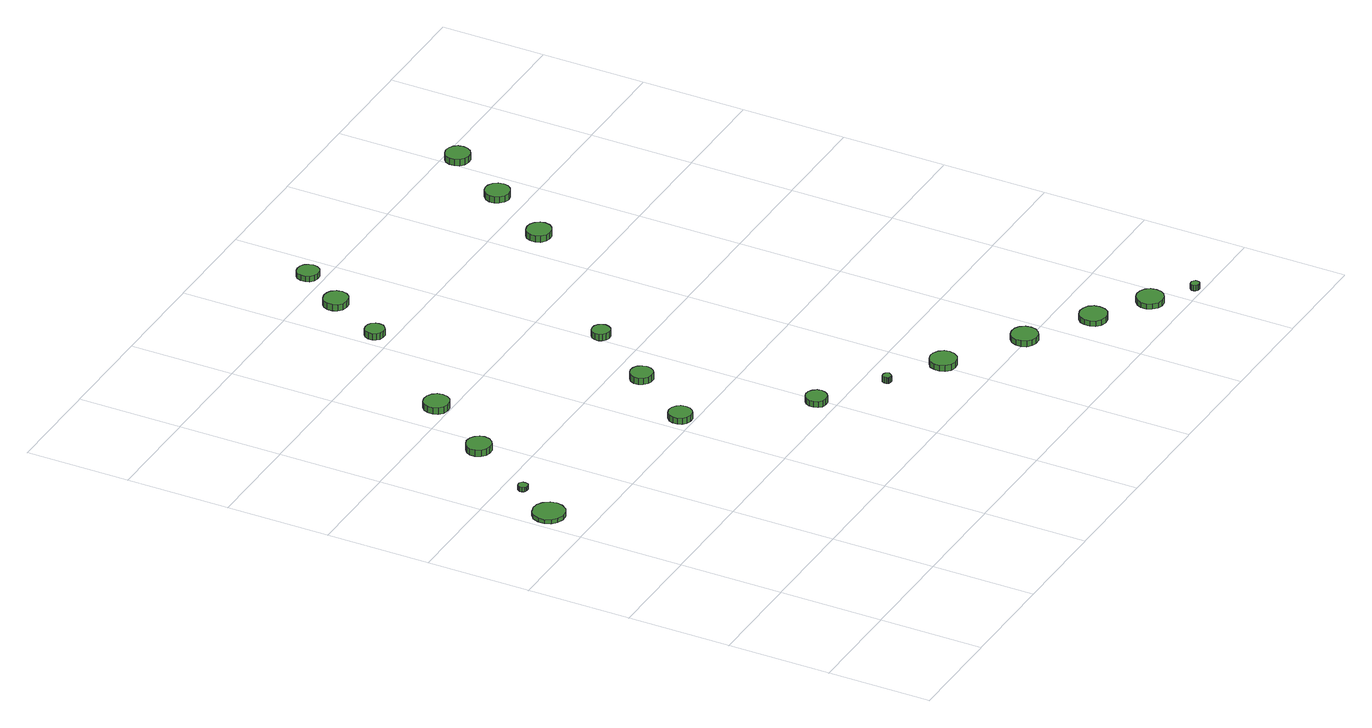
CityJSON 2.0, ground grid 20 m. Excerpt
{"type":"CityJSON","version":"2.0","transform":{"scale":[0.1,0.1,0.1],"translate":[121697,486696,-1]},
"CityObjects":{
"tree1":{"type":"SolitaryVegetationObject","attributes":{"function":"something"},"geometry":[{"type":"MultiSurface","lod":"1","boundaries":[[[0,1,2,3,4,5,6,7,8,9,10,11,12,13,14]],[[15,16,17,18,19,20,21,22,23,24,25,26,27,28,29]],[[0,29,28,1]],[[1,28,27,2]],[[2,27,26,3]],[[3,26,25,4]],[[4,25,24,5]],[[5,24,23,6]],[[6,23,22,7]],[[7,22,21,8]],[[8,21,20,9]],[[9,20,19,10]],[[10,19,18,11]],[[11,18,17,12]],[[12,17,16,13]],[[13,16,15,14]],[[14,15,29,0]]]}]},
"tree2":{"type":"SolitaryVegetationObject","attributes":{"function":"something"},"geometry":[{"type":"MultiSurface","lod":"1","boundaries":[[[30,31,32,33,34,35,36,37,38,39,40,41,42,43,44]],[[45,46,47,48,49,50,51,52,53,54,55,56,57,58,59]],[[30,59,58,31]],[[31,58,57,32]],[[32,57,56,33]],[[33,56,55,34]],[[34,55,54,35]],[[35,54,53,36]],[[36,53,52,37]],[[37,52,51,38]],[[38,51,50,39]],[[39,50,49,40]],[[40,49,48,41]],[[41,48,47,42]],[[42,47,46,43]],[[43,46,45,44]],[[44,45,59,30]]]}]},
"tree3":{"type":"SolitaryVegetationObject","attributes":{"function":"something"},"geometry":[{"type":"MultiSurface","lod":"1","boundaries":[[[60,61,62,63,64,65,66,67,68,69,70,71,72,73,74]],[[75,76,77,78,79,80,81,82,83,84,85,86,87,88,89]],[[60,89,88,61]],[[61,88,87,62]],[[62,87,86,63]],[[63,86,85,64]],[[64,85,84,65]],[[65,84,83,66]],[[66,83,82,67]],[[67,82,81,68]],[[68,81,80,69]],[[69,80,79,70]],[[70,79,78,71]],[[71,78,77,72]],[[72,77,76,73]],[[73,76,75,74]],[[74,75,89,60]]]}]},
"tree4":{"type":"SolitaryVegetationObject","attributes":{"function":"something"},"geometry":[{"type":"MultiSurface","lod":"1","boundaries":[[[90,91,92,93,94,95,96,97,98,99,100,101,102,103,104]],[[105,106,107,108,109,110,111,112,113,114,115,116,117,118,119]],[[90,119,118,91]],[[91,118,117,92]],[[92,117,116,93]],[[93,116,115,94]],[[94,115,114,95]],[[95,114,113,96]],[[96,113,112,97]],[[97,112,111,98]],[[98,111,110,99]],[[99,110,109,100]],[[100,109,108,101]],[[101,108,107,102]],[[102,107,106,103]],[[103,106,105,104]],[[104,105,119,90]]]}]},
"tree5":{"type":"SolitaryVegetationObject","attributes":{"function":"something"},"geometry":[{"type":"MultiSurface","lod":"1","boundaries":[[[120,121,122,123,124,125,126,127,128,129,130,131,132,133,134]],[[135,136,137,138,139,140,141,142,143,144,145,146,147,148,149]],[[120,149,148,121]],[[121,148,147,122]],[[122,147,146,123]],[[123,146,145,124]],[[124,145,144,125]],[[125,144,143,126]],[[126,143,142,127]],[[127,142,141,128]],[[128,141,140,129]],[[129,140,139,130]],[[130,139,138,131]],[[131,138,137,132]],[[132,137,136,133]],[[133,136,135,134]],[[134,135,149,120]]]}]},
"tree6":{"type":"SolitaryVegetationObject","attributes":{"function":"something"},"geometry":[{"type":"MultiSurface","lod":"1","boundaries":[[[150,151,152,153,154,155,156,157,158,159,160,161,162,163,164]],[[165,166,167,168,169,170,171,172,173,174,175,176,177,178,179]],[[150,179,178,151]],[[151,178,177,152]],[[152,177,176,153]],[[153,176,175,154]],[[154,175,174,155]],[[155,174,173,156]],[[156,173,172,157]],[[157,172,171,158]],[[158,171,170,159]],[[159,170,169,160]],[[160,169,168,161]],[[161,168,167,162]],[[162,167,166,163]],[[163,166,165,164]],[[164,165,179,150]]]}]},
"tree7":{"type":"SolitaryVegetationObject","attributes":{"function":"something"},"geometry":[{"type":"MultiSurface","lod":"1","boundaries":[[[180,181,182,183,184,185,186,187,188,189,190,191,192,193,194]],[[195,196,197,198,199,200,201,202,203,204,205,206,207,208,209]],[[180,209,208,181]],[[181,208,207,182]],[[182,207,206,183]],[[183,206,205,184]],[[184,205,204,185]],[[185,204,203,186]],[[186,203,202,187]],[[187,202,201,188]],[[188,201,200,189]],[[189,200,199,190]],[[190,199,198,191]],[[191,198,197,192]],[[192,197,196,193]],[[193,196,195,194]],[[194,195,209,180]]]}]},
"tree8":{"type":"SolitaryVegetationObject","attributes":{"function":"something"},"geometry":[{"type":"MultiSurface","lod":"1","boundaries":[[[210,211,212,213,214,215,216,217,218,219,220,221,222,223,224]],[[225,226,227,228,229,230,231,232,233,234,235,236,237,238,239]],[[210,239,238,211]],[[211,238,237,212]],[[212,237,236,213]],[[213,236,235,214]],[[214,235,234,215]],[[215,234,233,216]],[[216,233,232,217]],[[217,232,231,218]],[[218,231,230,219]],[[219,230,229,220]],[[220,229,228,221]],[[221,228,227,222]],[[222,227,226,223]],[[223,226,225,224]],[[224,225,239,210]]]}]},
"tree9":{"type":"SolitaryVegetationObject","attributes":{"function":"something"},"geometry":[{"type":"MultiSurface","lod":"1","boundaries":[[[240,241,242,243,244,245,246,247,248,249,250,251,252,253,254]],[[255,256,257,258,259,260,261,262,263,264,265,266,267,268,269]],[[240,269,268,241]],[[241,268,267,242]],[[242,267,266,243]],[[243,266,265,244]],[[244,265,264,245]],[[245,264,263,246]],[[246,263,262,247]],[[247,262,261,248]],[[248,261,260,249]],[[249,260,259,250]],[[250,259,258,251]],[[251,258,257,252]],[[252,257,256,253]],[[253,256,255,254]],[[254,255,269,240]]]}]},
"tree10":{"type":"SolitaryVegetationObject","attributes":{"function":"something"},"geometry":[{"type":"MultiSurface","lod":"1","boundaries":[[[270,271,272,273,274,275,276,277,278,279,280,281,282,283,284]],[[285,286,287,288,289,290,291,292,293,294,295,296,297,298,299]],[[270,299,298,271]],[[271,298,297,272]],[[272,297,296,273]],[[273,296,295,274]],[[274,295,294,275]],[[275,294,293,276]],[[276,293,292,277]],[[277,292,291,278]],[[278,291,290,279]],[[279,290,289,280]],[[280,289,288,281]],[[281,288,287,282]],[[282,287,286,283]],[[283,286,285,284]],[[284,285,299,270]]]}]},
"tree11":{"type":"SolitaryVegetationObject","attributes":{"function":"something"},"geometry":[{"type":"MultiSurface","lod":"1","boundaries":[[[300,301,302,303,304,305,306,307,308,309,310,311,312,313,314]],[[315,316,317,318,319,320,321,322,323,324,325,326,327,328,329]],[[300,329,328,301]],[[301,328,327,302]],[[302,327,326,303]],[[303,326,325,304]],[[304,325,324,305]],[[305,324,323,306]],[[306,323,322,307]],[[307,322,321,308]],[[308,321,320,309]],[[309,320,319,310]],[[310,319,318,311]],[[311,318,317,312]],[[312,317,316,313]],[[313,316,315,314]],[[314,315,329,300]]]}]},
"tree12":{"type":"SolitaryVegetationObject","attributes":{"function":"something"},"geometry":[{"type":"MultiSurface","lod":"1","boundaries":[[[330,331,332,333,334,335,336,337,338,339,340,341,342,343,344]],[[345,346,347,348,349,350,351,352,353,354,355,356,357,358,359]],[[330,359,358,331]],[[331,358,357,332]],[[332,357,356,333]],[[333,356,355,334]],[[334,355,354,335]],[[335,354,353,336]],[[336,353,352,337]],[[337,352,351,338]],[[338,351,350,339]],[[339,350,349,340]],[[340,349,348,341]],[[341,348,347,342]],[[342,347,346,343]],[[343,346,345,344]],[[344,345,359,330]]]}]},
"tree13":{"type":"SolitaryVegetationObject","attributes":{"function":"something"},"geometry":[{"type":"MultiSurface","lod":"1","boundaries":[[[360,361,362,363,364,365,366,367,368,369,370,371,372,373,374]],[[375,376,377,378,379,380,381,382,383,384,385,386,387,388,389]],[[360,389,388,361]],[[361,388,387,362]],[[362,387,386,363]],[[363,386,385,364]],[[364,385,384,365]],[[365,384,383,366]],[[366,383,382,367]],[[367,382,381,368]],[[368,381,380,369]],[[369,380,379,370]],[[370,379,378,371]],[[371,378,377,372]],[[372,377,376,373]],[[373,376,375,374]],[[374,375,389,360]]]}]},
"tree14":{"type":"SolitaryVegetationObject","attributes":{"function":"something"},"geometry":[{"type":"MultiSurface","lod":"1","boundaries":[[[390,391,392,393,394,395,396,397,398,399,400,401,402,403,404]],[[405,406,407,408,409,410,411,412,413,414,415,416,417,418,419]],[[390,419,418,391]],[[391,418,417,392]],[[392,417,416,393]],[[393,416,415,394]],[[394,415,414,395]],[[395,414,413,396]],[[396,413,412,397]],[[397,412,411,398]],[[398,411,410,399]],[[399,410,409,400]],[[400,409,408,401]],[[401,408,407,402]],[[402,407,406,403]],[[403,406,405,404]],[[404,405,419,390]]]}]},
"tree15":{"type":"SolitaryVegetationObject","attributes":{"function":"something"},"geometry":[{"type":"MultiSurface","lod":"1","boundaries":[[[420,421,422,423,424,425,426,427,428,429,430,431,432,433,434]],[[435,436,437,438,439,440,441,442,443,444,445,446,447,448,449]],[[420,449,448,421]],[[421,448,447,422]],[[422,447,446,423]],[[423,446,445,424]],[[424,445,444,425]],[[425,444,443,426]],[[426,443,442,427]],[[427,442,441,428]],[[428,441,440,429]],[[429,440,439,430]],[[430,439,438,431]],[[431,438,437,432]],[[432,437,436,433]],[[433,436,435,434]],[[434,435,449,420]]]}]},
"tree16":{"type":"SolitaryVegetationObject","attributes":{"function":"something"},"geometry":[{"type":"MultiSurface","lod":"1","boundaries":[[[450,451,452,453,454,455,456,457,458,459,460,461,462,463,464]],[[465,466,467,468,469,470,471,472,473,474,475,476,477,478,479]],[[450,479,478,451]],[[451,478,477,452]],[[452,477,476,453]],[[453,476,475,454]],[[454,475,474,455]],[[455,474,473,456]],[[456,473,472,457]],[[457,472,471,458]],[[458,471,470,459]],[[459,470,469,460]],[[460,469,468,461]],[[461,468,467,462]],[[462,467,466,463]],[[463,466,465,464]],[[464,465,479,450]]]}]},
"tree17":{"type":"SolitaryVegetationObject","attributes":{"function":"something"},"geometry":[{"type":"MultiSurface","lod":"1","boundaries":[[[480,481,482,483,484,485,486,487,488,489,490,491,492,493,494]],[[495,496,497,498,499,500,501,502,503,504,505,506,507,508,509]],[[480,509,508,481]],[[481,508,507,482]],[[482,507,506,483]],[[483,506,505,484]],[[484,505,504,485]],[[485,504,503,486]],[[486,503,502,487]],[[487,502,501,488]],[[488,501,500,489]],[[489,500,499,490]],[[490,499,498,491]],[[491,498,497,492]],[[492,497,496,493]],[[493,496,495,494]],[[494,495,509,480]]]}]},
"tree18":{"type":"SolitaryVegetationObject","attributes":{"function":"something"},"geometry":[{"type":"MultiSurface","lod":"1","boundaries":[[[510,511,512,513,514,515,516,517,518,519,520,521,522,523,524]],[[525,526,527,528,529,530,531,532,533,534,535,536,537,538,539]],[[510,539,538,511]],[[511,538,537,512]],[[512,537,536,513]],[[513,536,535,514]],[[514,535,534,515]],[[515,534,533,516]],[[516,533,532,517]],[[517,532,531,518]],[[518,531,530,519]],[[519,530,529,520]],[[520,529,528,521]],[[521,528,527,522]],[[522,527,526,523]],[[523,526,525,524]],[[524,525,539,510]]]}]},
"tree19":{"type":"SolitaryVegetationObject","attributes":{"function":"something"},"geometry":[{"type":"MultiSurface","lod":"1","boundaries":[[[540,541,542,543,544,545,546,547,548,549,550,551,552,553,554]],[[555,556,557,558,559,560,561,562,563,564,565,566,567,568,569]],[[540,569,568,541]],[[541,568,567,542]],[[542,567,566,543]],[[543,566,565,544]],[[544,565,564,545]],[[545,564,563,546]],[[546,563,562,547]],[[547,562,561,548]],[[548,561,560,549]],[[549,560,559,550]],[[550,559,558,551]],[[551,558,557,552]],[[552,557,556,553]],[[553,556,555,554]],[[554,555,569,540]]]}]},
"tree20":{"type":"SolitaryVegetationObject","attributes":{"function":"something"},"geometry":[{"type":"MultiSurface","lod":"1","boundaries":[[[570,571,572,573,574,575,576,577,578,579,580,581,582,583,584]],[[585,586,587,588,589,590,591,592,593,594,595,596,597,598,599]],[[570,599,598,571]],[[571,598,597,572]],[[572,597,596,573]],[[573,596,595,574]],[[574,595,594,575]],[[575,594,593,576]],[[576,593,592,577]],[[577,592,591,578]],[[578,591,590,579]],[[579,590,589,580]],[[580,589,588,581]],[[581,588,587,582]],[[582,587,586,583]],[[583,586,585,584]],[[584,585,599,570]]]}]}
},
"vertices":[
[70,683,16],[67,695,16],[59,706,16],[48,712,16],[36,713,16],[24,709,16],[14,701,16],[9,689,16],[9,677,16],[14,665,16],[24,657,16],[36,653,16],[48,654,16],[59,660,16],[67,671,16],[67,671,8],[59,660,8],[48,654,8],[36,653,8],[24,657,8],[14,665,8],[9,677,8],[9,689,8],[14,701,8],[24,709,8],[36,713,8],[48,712,8],[59,706,8],[67,695,8],[70,683,8],
[103,763,17],[102,767,17],[100,770,17],[97,772,17],[93,772,17],[89,771,17],[87,768,17],[85,765,17],[85,761,17],[87,757,17],[89,755,17],[93,754,17],[97,754,17],[100,756,17],[102,759,17],[102,759,8],[100,756,8],[97,754,8],[93,754,8],[89,755,8],[87,757,8],[85,761,8],[85,765,8],[87,768,8],[89,771,8],[93,772,8],[97,772,8],[100,770,8],[102,767,8],[103,763,8],
[200,894,21],[198,903,21],[192,911,21],[183,916,21],[173,917,21],[164,914,21],[156,908,21],[152,899,21],[152,889,21],[156,879,21],[164,873,21],[173,870,21],[183,871,21],[192,876,21],[198,884,21],[198,884,8],[192,876,8],[183,871,8],[173,870,8],[164,873,8],[156,879,8],[152,889,8],[152,899,8],[156,908,8],[164,914,8],[173,917,8],[183,916,8],[192,911,8],[198,903,8],[200,894,8],
[281,1020,28],[279,1030,28],[273,1038,28],[264,1043,28],[254,1044,28],[244,1041,28],[237,1034,28],[233,1025,28],[233,1015,28],[237,1006,28],[244,999,28],[254,996,28],[264,997,28],[273,1002,28],[279,1010,28],[279,1010,15],[273,1002,15],[264,997,15],[254,996,15],[244,999,15],[237,1006,15],[233,1015,15],[233,1025,15],[237,1034,15],[244,1041,15],[254,1044,15],[264,1043,15],[273,1038,15],[279,1030,15],[281,1020,15],
[457,626,19],[455,635,19],[450,642,19],[442,647,19],[433,648,19],[424,645,19],[417,639,19],[414,630,19],[414,621,19],[417,613,19],[424,607,19],[433,604,19],[442,605,19],[450,610,19],[455,617,19],[455,617,7],[450,610,7],[442,605,7],[433,604,7],[424,607,7],[417,613,7],[414,621,7],[414,630,7],[417,639,7],[424,645,7],[433,648,7],[442,647,7],[450,642,7],[455,635,7],[457,626,7],
[615,437,19],[613,445,19],[608,452,19],[601,456,19],[592,457,19],[584,454,19],[578,449,19],[575,441,19],[575,433,19],[578,425,19],[584,419,19],[592,417,19],[601,418,19],[608,422,19],[613,429,19],[613,429,7],[608,422,7],[601,418,7],[592,417,7],[584,419,7],[578,425,7],[575,433,7],[575,441,7],[578,449,7],[584,454,7],[592,457,7],[601,456,7],[608,452,7],[613,445,7],[615,437,7],
[542,748,20],[540,756,20],[535,764,20],[527,768,20],[518,769,20],[510,766,20],[503,760,20],[499,752,20],[499,743,20],[503,735,20],[510,729,20],[518,727,20],[527,727,20],[535,732,20],[540,739,20],[540,739,7],[535,732,7],[527,727,7],[518,727,7],[510,729,7],[503,735,7],[499,743,7],[499,752,7],[503,760,7],[510,766,7],[518,769,7],[527,768,7],[535,764,7],[540,756,7],[542,748,7],
[436,1227,30],[435,1234,30],[430,1241,30],[424,1244,30],[416,1245,30],[409,1243,30],[403,1238,30],[400,1231,30],[400,1223,30],[403,1216,30],[409,1211,30],[416,1209,30],[424,1209,30],[430,1213,30],[435,1219,30],[435,1219,17],[430,1213,17],[424,1209,17],[416,1209,17],[409,1211,17],[403,1216,17],[400,1223,17],[400,1231,17],[403,1238,17],[409,1243,17],[416,1245,17],[424,1244,17],[430,1241,17],[435,1234,17],[436,1227,17],
[721,357,19],[720,360,19],[718,363,19],[715,365,19],[712,365,19],[708,364,19],[706,362,19],[705,359,19],[705,355,19],[706,352,19],[708,350,19],[712,349,19],[715,349,19],[718,351,19],[720,354,19],[720,354,7],[718,351,7],[715,349,7],[712,349,7],[708,350,7],[706,352,7],[705,355,7],[705,359,7],[706,362,7],[708,364,7],[712,365,7],[715,365,7],[718,363,7],[720,360,7],[721,357,7],
[626,874,24],[624,881,24],[620,887,24],[614,890,24],[607,891,24],[600,889,24],[594,884,24],[591,878,24],[591,870,24],[594,864,24],[600,859,24],[607,857,24],[614,857,24],[620,861,24],[624,867,24],[624,867,11],[620,861,11],[614,857,11],[607,857,11],[600,859,11],[594,864,11],[591,870,11],[591,878,11],[594,884,11],[600,889,11],[607,891,11],[614,890,11],[620,887,11],[624,881,11],[626,874,11],
[514,1342,21],[512,1352,21],[506,1360,21],[498,1364,21],[488,1365,21],[478,1362,21],[471,1356,21],[467,1347,21],[467,1337,21],[471,1328,21],[478,1322,21],[488,1319,21],[498,1320,21],[506,1325,21],[512,1332,21],[512,1332,8],[506,1325,8],[498,1320,8],[488,1319,8],[478,1322,8],[471,1328,8],[467,1337,8],[467,1347,8],[471,1356,8],[478,1362,8],[488,1365,8],[498,1364,8],[506,1360,8],[512,1352,8],[514,1342,8],
[835,295,19],[833,305,19],[826,314,19],[817,319,19],[807,320,19],[797,317,19],[789,310,19],[785,300,19],[785,290,19],[789,280,19],[797,273,19],[807,270,19],[817,271,19],[826,276,19],[833,285,19],[833,285,7],[826,276,7],[817,271,7],[807,270,7],[797,273,7],[789,280,7],[785,290,7],[785,300,7],[789,310,7],[797,317,7],[807,320,7],[817,319,7],[826,314,7],[833,305,7],[835,295,7],
[575,1431,17],[573,1439,17],[568,1446,17],[561,1450,17],[552,1451,17],[544,1449,17],[537,1443,17],[534,1435,17],[534,1426,17],[537,1418,17],[544,1413,17],[552,1410,17],[561,1411,17],[568,1415,17],[573,1422,17],[573,1422,6],[568,1415,6],[561,1411,6],[552,1410,6],[544,1413,6],[537,1418,6],[534,1426,6],[534,1435,6],[537,1443,6],[544,1449,6],[552,1451,6],[561,1450,6],[568,1446,6],[573,1439,6],[575,1431,6],
[972,204,20],[970,214,20],[964,223,20],[955,228,20],[944,229,20],[935,226,20],[927,219,20],[923,209,20],[923,199,20],[927,189,20],[935,182,20],[944,179,20],[955,180,20],[964,185,20],[970,194,20],[970,194,8],[964,185,8],[955,180,8],[944,179,8],[935,182,8],[927,189,8],[923,199,8],[923,209,8],[927,219,8],[935,226,8],[944,229,8],[955,228,8],[964,223,8],[970,214,8],[972,204,8],
[1090,128,19],[1088,138,19],[1082,147,19],[1072,152,19],[1062,153,19],[1051,150,19],[1043,143,19],[1039,133,19],[1039,122,19],[1043,112,19],[1051,105,19],[1062,102,19],[1072,103,19],[1082,108,19],[1088,117,19],[1088,117,8],[1082,108,8],[1072,103,8],[1062,102,8],[1051,105,8],[1043,112,8],[1039,122,8],[1039,133,8],[1043,143,8],[1051,150,8],[1062,153,8],[1072,152,8],[1082,147,8],[1088,138,8],[1090,128,8],
[1187,65,19],[1185,75,19],[1179,84,19],[1169,89,19],[1159,90,19],[1149,87,19],[1141,80,19],[1136,70,19],[1136,59,19],[1141,50,19],[1149,42,19],[1159,39,19],[1169,40,19],[1179,46,19],[1185,54,19],[1185,54,8],[1179,46,8],[1169,40,8],[1159,39,8],[1149,42,8],[1141,50,8],[1136,59,8],[1136,70,8],[1141,80,8],[1149,87,8],[1159,90,8],[1169,89,8],[1179,84,8],[1185,75,8],[1187,65,8],
[879,1126,24],[877,1135,24],[871,1143,24],[862,1148,24],[853,1149,24],[844,1146,24],[836,1140,24],[832,1131,24],[832,1121,24],[836,1112,24],[844,1106,24],[853,1103,24],[862,1104,24],[871,1109,24],[877,1116,24],[877,1116,11],[871,1109,11],[862,1104,11],[853,1103,11],[844,1106,11],[836,1112,11],[832,1121,11],[832,1131,11],[836,1140,11],[844,1146,11],[853,1149,11],[862,1148,11],[871,1143,11],[877,1135,11],[879,1126,11],
[1246,14,19],[1245,17,19],[1243,20,19],[1240,22,19],[1236,22,19],[1233,21,19],[1231,19,19],[1229,16,19],[1229,12,19],[1231,9,19],[1233,7,19],[1236,6,19],[1240,6,19],[1243,8,19],[1245,11,19],[1245,11,8],[1243,8,8],[1240,6,8],[1236,6,8],[1233,7,8],[1231,9,8],[1229,12,8],[1229,16,8],[1231,19,8],[1233,21,8],[1236,22,8],[1240,22,8],[1243,20,8],[1245,17,8],[1246,14,8],
[965,1253,21],[963,1263,21],[957,1271,21],[948,1276,21],[939,1277,21],[930,1274,21],[922,1267,21],[918,1258,21],[918,1248,21],[922,1240,21],[930,1233,21],[939,1230,21],[948,1231,21],[957,1236,21],[963,1244,21],[963,1244,8],[957,1236,8],[948,1231,8],[939,1230,8],[930,1233,8],[922,1240,8],[918,1248,8],[918,1258,8],[922,1267,8],[930,1274,8],[939,1277,8],[948,1276,8],[957,1271,8],[963,1263,8],[965,1253,8],
[1044,1374,20],[1042,1384,20],[1037,1391,20],[1028,1396,20],[1019,1397,20],[1009,1394,20],[1002,1388,20],[998,1379,20],[998,1369,20],[1002,1360,20],[1009,1354,20],[1019,1351,20],[1028,1352,20],[1037,1357,20],[1042,1365,20],[1042,1365,7],[1037,1357,7],[1028,1352,7],[1019,1351,7],[1009,1354,7],[1002,1360,7],[998,1369,7],[998,1379,7],[1002,1388,7],[1009,1394,7],[1019,1397,7],[1028,1396,7],[1037,1391,7],[1042,1384,7],[1044,1374,7]
]}
